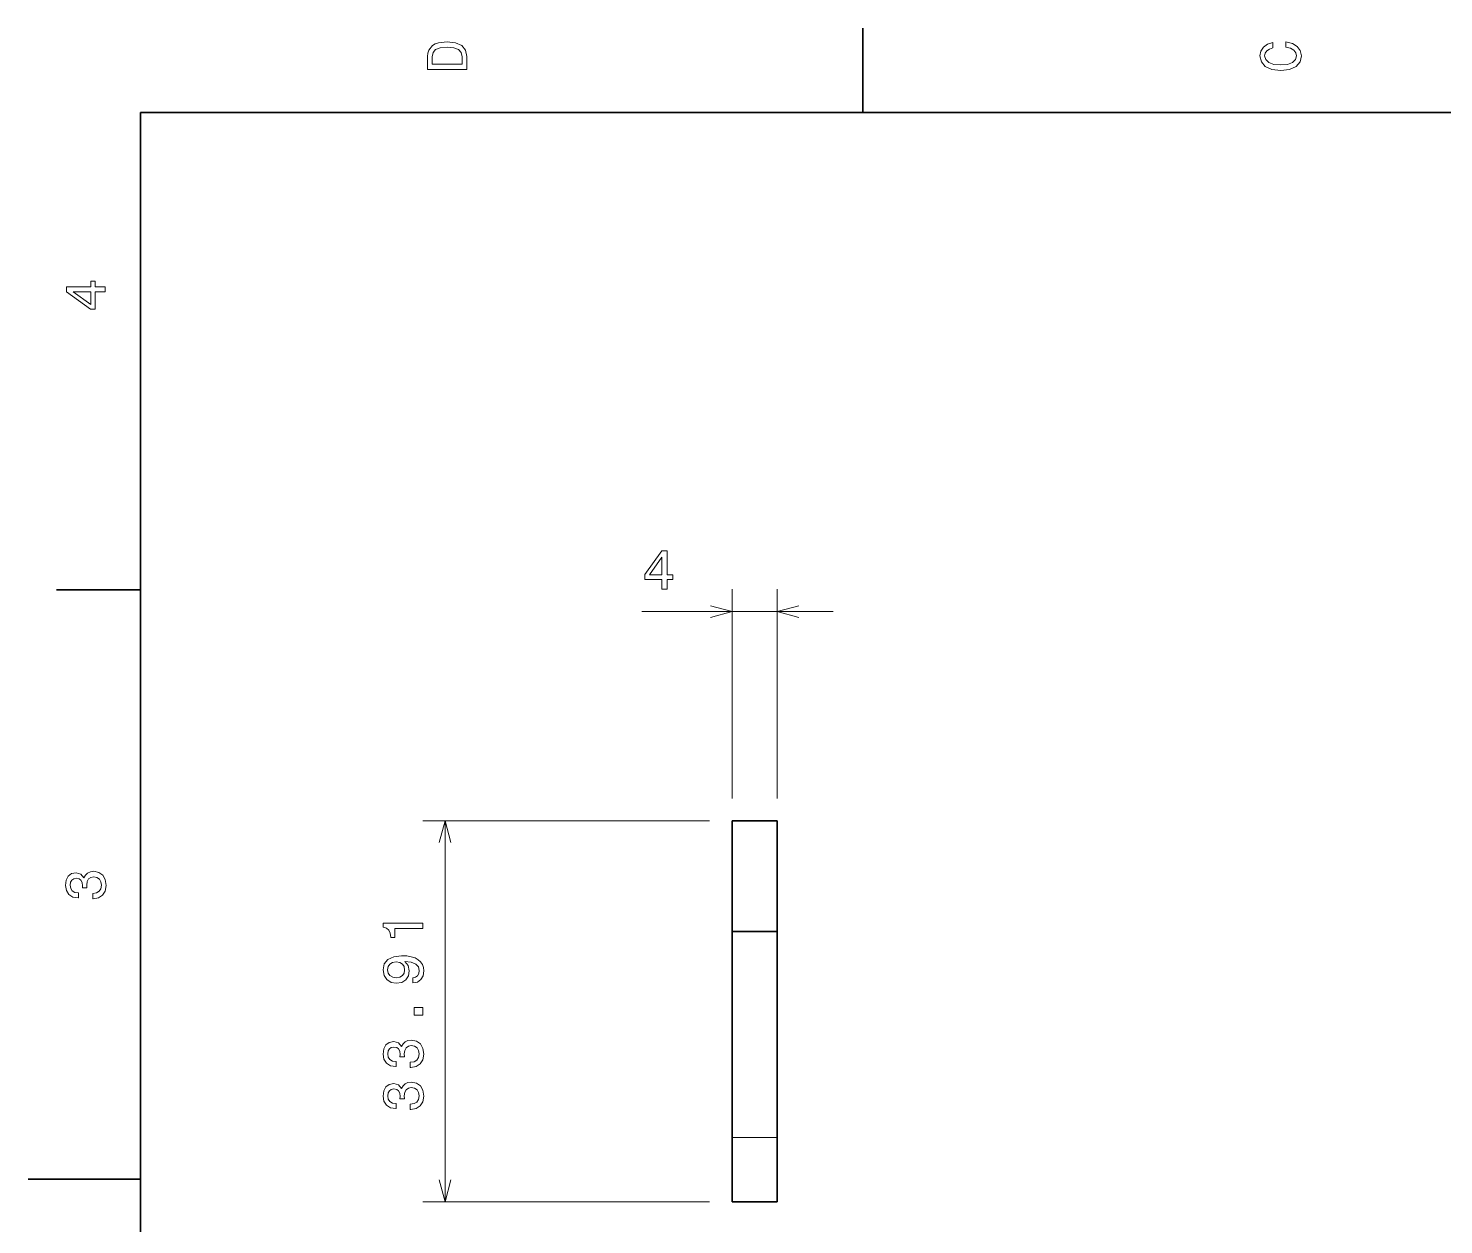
# Model space of a CAD drawing. Extents: x 0 to 297, y 0 to 210.
# Drawn here: x 0 to 126, y 101 to 207.5 of the extents above; entities that cross this region are included whole.
import ezdxf

# ---------------------------------------------------------------- set-up
doc = ezdxf.new("R2010")
doc.units = 0

msp = doc.modelspace()

# ---------------------------------------------------------------- linework, layer by layer
at = {"color": 7, "lineweight": 35, "ltscale": 0.1875}
for p, q in [((74.300003, 200), (74.300003, 207.5)), ((10, 157.5), (2.5, 157.5))]:
    msp.add_line(p, q, dxfattribs=at)
at = {"color": 7, "lineweight": 35}
for p, q in [((287, 200), (10, 200)), ((10, 200), (10, 10))]:
    msp.add_line(p, q, dxfattribs=at)
at = {"color": 7, "lineweight": 13, "ltscale": 0.4661}
for p, q in [((62.649948, 138.912506), (62.649948, 157.556519)), ((66.649948, 138.912506), (66.649948, 157.556519))]:
    msp.add_line(p, q, dxfattribs=at)
at = {"color": 7, "lineweight": 13, "ltscale": 0.425901}
msp.add_line((54.613926, 155.556519), (71.649948, 155.556519), dxfattribs=at)
at = {"color": 7, "lineweight": 13}
for p, q in [((60.649948, 136.912506), (35.106243, 136.912506)), ((37.106243, 103.005966), (37.106243, 136.912506)), ((60.649948, 103.005966), (35.106243, 103.005966))]:
    msp.add_line(p, q, dxfattribs=at)
at = {"color": 7, "lineweight": 35, "ltscale": 0.1}
for p, q in [((66.649948, 136.912506), (62.649948, 136.912506)), ((66.649948, 127.07991), (62.649948, 127.07991)), ((66.649948, 103.005966), (62.649948, 103.005966))]:
    msp.add_line(p, q, dxfattribs=at)
at = {"color": 7, "lineweight": 35, "ltscale": 0.245815}
for p, q in [((62.649948, 136.912506), (62.649948, 127.07991)), ((66.649948, 136.912506), (66.649948, 127.07991))]:
    msp.add_line(p, q, dxfattribs=at)
at = {"color": 7, "lineweight": 35, "ltscale": 0.45885}
for p, q in [((62.649948, 108.725922), (62.649948, 127.07991)), ((66.649948, 108.725922), (66.649948, 127.07991))]:
    msp.add_line(p, q, dxfattribs=at)
at = {"color": 7, "lineweight": 13, "ltscale": 0.1}
msp.add_line((62.649948, 108.725922), (66.649948, 108.725922), dxfattribs=at)
at = {"color": 7, "lineweight": 35, "ltscale": 0.142999}
for p, q in [((62.649948, 108.725922), (62.649948, 103.005966)), ((66.649948, 108.725922), (66.649948, 103.005966))]:
    msp.add_line(p, q, dxfattribs=at)
at = {"color": 7, "lineweight": 35, "ltscale": 0.25}
msp.add_line((10, 105), (0, 105), dxfattribs=at)
at = {"color": 7, "lineweight": 13}
for points in [[(35.533215, 204.994965), (35.533215, 203.829971), (39.033215, 203.829971), (39.033215, 204.994965), (38.922264, 205.544678), (38.584366, 205.953171), (38.034657, 206.205338), (37.283215, 206.296112), (36.516644, 206.215424), (36.21405, 206.114563), (35.971977, 205.973343), (35.644165, 205.56485), (35.563473, 205.297562)], [(35.951801, 204.959656), (36.027451, 205.342941), (36.259438, 205.605194), (36.672985, 205.761536), (37.283215, 205.811966), (37.873272, 205.756485), (38.286816, 205.600143), (38.533936, 205.332855), (38.614628, 204.959656), (38.614628, 204.298996), (35.951801, 204.298996)], [(111.93206, 205.817017), (112.35569, 205.716141), (112.658287, 205.549713), (112.844887, 205.317734), (112.905403, 205.045395), (112.814629, 204.71759), (112.54229, 204.460388), (112.098488, 204.28891), (111.483215, 204.233429), (110.872986, 204.28891), (110.424141, 204.455338), (110.151802, 204.71254), (110.055984, 205.045395), (110.106415, 205.287476), (110.247627, 205.494247), (110.474571, 205.655624), (110.787247, 205.766571), (110.787247, 206.245682), (110.308144, 206.094391), (109.94503, 205.832138), (109.718086, 205.474075), (109.637398, 205.045395), (109.763474, 204.510818), (110.116501, 204.10231), (110.696472, 203.840057), (111.483215, 203.749283), (112.269958, 203.840057), (112.84993, 204.10231), (113.208, 204.510818), (113.329041, 205.045395), (113.233215, 205.51442), (112.965927, 205.892654), (112.527161, 206.159943), (111.93206, 206.301163)], [(6.833213, 184.02739), (6.833213, 184.481277), (5.965778, 184.481277), (5.965778, 184.98056), (5.56232, 184.98056), (5.56232, 184.481277), (3.408862, 184.481277), (3.408862, 184.022339), (5.521974, 182.489197), (5.965778, 182.489197), (5.965778, 184.02739)], [(5.56232, 182.912827), (3.993876, 184.02739), (5.56232, 184.02739)], [(56.409317, 157.556519), (56.863205, 157.556519), (56.863205, 158.42395), (57.362488, 158.42395), (57.362488, 158.827408), (56.863205, 158.827408), (56.863205, 160.980865), (56.404274, 160.980865), (54.871132, 158.867752), (54.871132, 158.42395), (56.409317, 158.42395)], [(55.294762, 158.827408), (56.409317, 160.395859), (56.409317, 158.827408)], [(5.73379, 129.979111), (5.769093, 129.979111), (6.253242, 130.059799), (6.616354, 130.296829), (6.848343, 130.670029), (6.934078, 131.164276), (6.848343, 131.688766), (6.626441, 132.082138), (6.273415, 132.334305), (5.819525, 132.425079), (5.521974, 132.384735), (5.279899, 132.273788), (5.0933, 132.092224), (4.957133, 131.850143), (4.684798, 132.177963), (4.251081, 132.293961), (3.857709, 132.218307), (3.560158, 132.00145), (3.373559, 131.648422), (3.307997, 131.164276), (3.388689, 130.710388), (3.610591, 130.362396), (3.963617, 130.135452), (4.432637, 130.059799), (4.46794, 130.059799), (4.46794, 130.508652), (4.145173, 130.548996), (3.913184, 130.680115), (3.771974, 130.891937), (3.721542, 131.189484), (3.761888, 131.451736), (3.867795, 131.643372), (4.039265, 131.759369), (4.271254, 131.804764), (4.518372, 131.759369), (4.684798, 131.638336), (4.785663, 131.426514), (4.815922, 131.139053), (4.810879, 130.942368), (5.209294, 130.942368), (5.199208, 131.189484), (5.244596, 131.507217), (5.365634, 131.744247), (5.56232, 131.885452), (5.819525, 131.935883), (6.112032, 131.880417), (6.328891, 131.734161), (6.465058, 131.502167), (6.510447, 131.194534), (6.460014, 130.876801), (6.308718, 130.644821), (6.066643, 130.498566), (5.73379, 130.443085)], [(35.106243, 127.3405), (35.106243, 127.799438), (31.581028, 127.799438), (31.581028, 127.456497), (31.888664, 127.365715), (32.095436, 127.184158), (32.216473, 126.906784), (32.256821, 126.523499), (32.614887, 126.523499), (32.614887, 127.3405)], [(34.238808, 122.484879), (34.637222, 122.560532), (34.944859, 122.77739), (35.136501, 123.120331), (35.207108, 123.574219), (35.171806, 123.871765), (35.081028, 124.139061), (34.924686, 124.366005), (34.702785, 124.557648), (34.425407, 124.708946), (34.082466, 124.819893), (33.689095, 124.88546), (33.235207, 124.910675), (32.524109, 124.824936), (32.004658, 124.57782), (31.691978, 124.184448), (31.581028, 123.644821), (31.671806, 123.150589), (31.913879, 122.77739), (32.287079, 122.535316), (32.7561, 122.45462), (33.24025, 122.535316), (33.608406, 122.772346), (33.840393, 123.125374), (33.916042, 123.574219), (33.820221, 124.048279), (33.527714, 124.406349), (34.087513, 124.325661), (34.485928, 124.164276), (34.722958, 123.91716), (34.798607, 123.579262), (34.763302, 123.317017), (34.652351, 123.125374), (34.475842, 122.99929), (34.238808, 122.94886)], [(32.751057, 122.943817), (32.438377, 122.994247), (32.191257, 123.13546), (32.034916, 123.357361), (31.979443, 123.644821), (32.034916, 123.942375), (32.191257, 124.169319), (32.433334, 124.310532), (32.746014, 124.366005), (33.063736, 124.310532), (33.300766, 124.169319), (33.447021, 123.937332), (33.497452, 123.629692), (33.447021, 123.352318), (33.300766, 123.13546), (33.068779, 122.994247)], [(35.106243, 119.611252), (35.106243, 120.307213), (34.354801, 120.307213), (34.354801, 119.611252)], [(34.006821, 114.952316), (34.042122, 114.952316), (34.526272, 115.033005), (34.889385, 115.270042), (35.121372, 115.643242), (35.207108, 116.137474), (35.121372, 116.661972), (34.899471, 117.055344), (34.546444, 117.307503), (34.092556, 117.398285), (33.795006, 117.357933), (33.552929, 117.246986), (33.366329, 117.06543), (33.230164, 116.823357), (32.957829, 117.151161), (32.524109, 117.267159), (32.130737, 117.191513), (31.833187, 116.974648), (31.646587, 116.621628), (31.581028, 116.137474), (31.66172, 115.683586), (31.883621, 115.335602), (32.236645, 115.108658), (32.705666, 115.033005), (32.740971, 115.033005), (32.740971, 115.481857), (32.418201, 115.522202), (32.186214, 115.653328), (32.045006, 115.865143), (31.994572, 116.162689), (32.034916, 116.424942), (32.140823, 116.616585), (32.312294, 116.732574), (32.544285, 116.777962), (32.791401, 116.732574), (32.957829, 116.611542), (33.058693, 116.399719), (33.088951, 116.112259), (33.083908, 115.915573), (33.482323, 115.915573), (33.472237, 116.162689), (33.517628, 116.480415), (33.638664, 116.717445), (33.83535, 116.858658), (34.092556, 116.909088), (34.385063, 116.853615), (34.601921, 116.707359), (34.738087, 116.475372), (34.783478, 116.167732), (34.733044, 115.850014), (34.581749, 115.618019), (34.339672, 115.471771), (34.006821, 115.41629)], [(34.006821, 111.216293), (34.042122, 111.216293), (34.526272, 111.296982), (34.889385, 111.534019), (35.121372, 111.907219), (35.207108, 112.401451), (35.121372, 112.925949), (34.899471, 113.319321), (34.546444, 113.57148), (34.092556, 113.662262), (33.795006, 113.62191), (33.552929, 113.510963), (33.366329, 113.329407), (33.230164, 113.087334), (32.957829, 113.415138), (32.524109, 113.531136), (32.130737, 113.45549), (31.833187, 113.238625), (31.646587, 112.885605), (31.581028, 112.401451), (31.66172, 111.947563), (31.883621, 111.599579), (32.236645, 111.372635), (32.705666, 111.296982), (32.740971, 111.296982), (32.740971, 111.745834), (32.418201, 111.786179), (32.186214, 111.917305), (32.045006, 112.12912), (31.994572, 112.426666), (32.034916, 112.688919), (32.140823, 112.880562), (32.312294, 112.996552), (32.544285, 113.041939), (32.791401, 112.996552), (32.957829, 112.875519), (33.058693, 112.663696), (33.088951, 112.376236), (33.083908, 112.17955), (33.482323, 112.17955), (33.472237, 112.426666), (33.517628, 112.744392), (33.638664, 112.981422), (33.83535, 113.122635), (34.092556, 113.173065), (34.385063, 113.117592), (34.601921, 112.971336), (34.738087, 112.739349), (34.783478, 112.431709), (34.733044, 112.113991), (34.581749, 111.881996), (34.339672, 111.735748), (34.006821, 111.680267)]]:
    msp.add_lwpolyline(points, close=True, dxfattribs=at)
for points in [[(60.718098, 155.038879), (62.649948, 155.556519), (60.718098, 156.074158)], [(68.581802, 156.074158), (66.649948, 155.556519), (68.581802, 155.038879)], [(37.623882, 134.980652), (37.106243, 136.912506), (36.588608, 134.980652)], [(36.588608, 104.937813), (37.106243, 103.005966), (37.623882, 104.937813)]]:
    msp.add_lwpolyline(points, dxfattribs=at)

doc.saveas('drawing.dxf')
